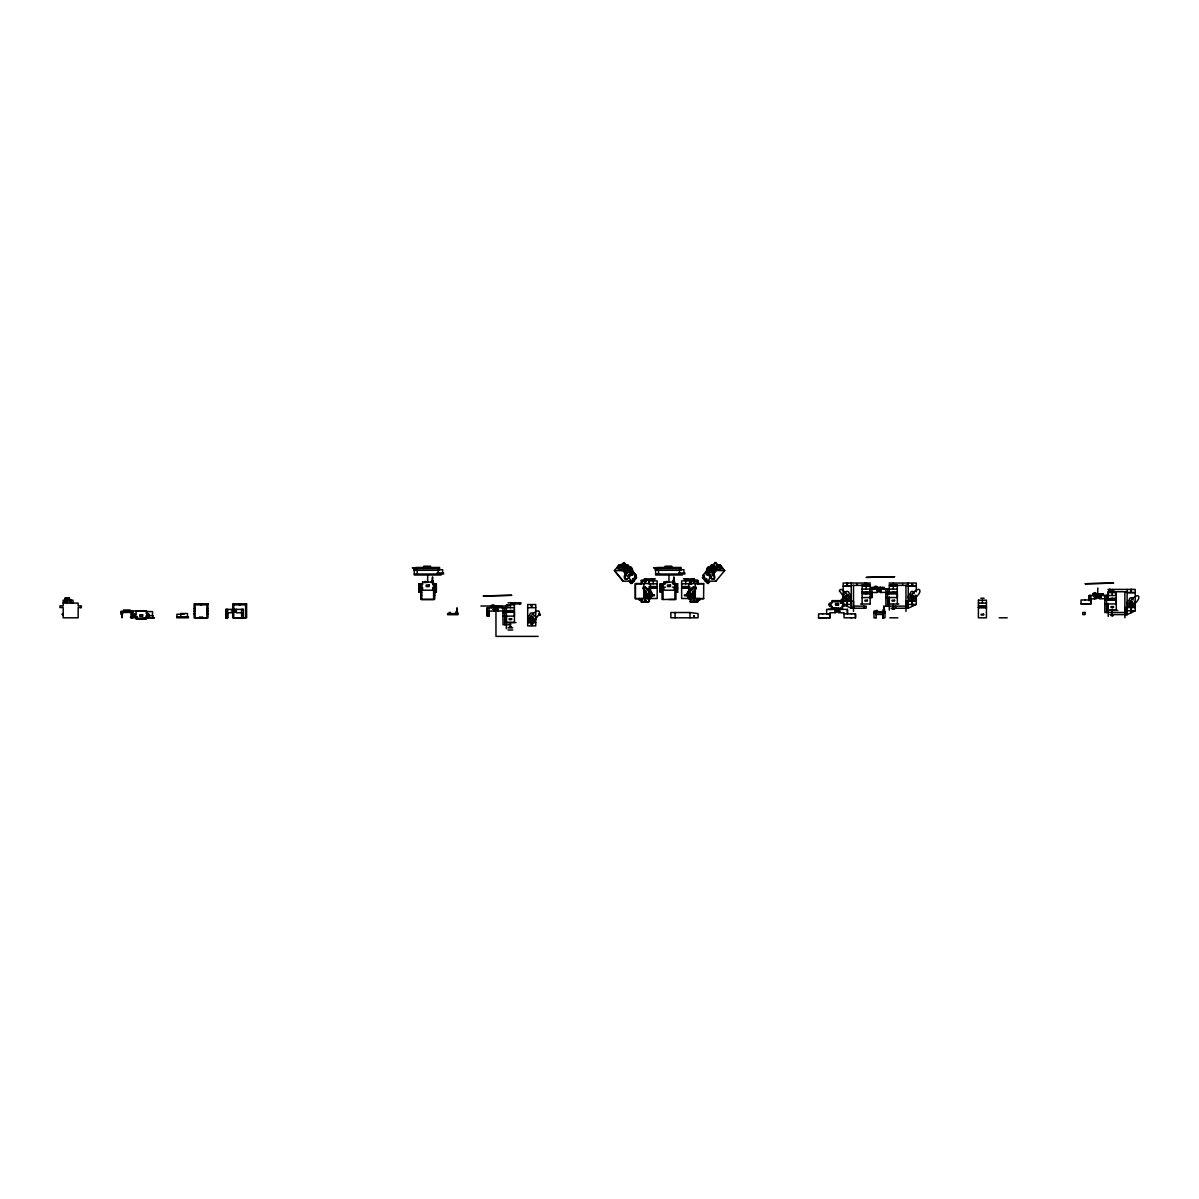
<?xml version="1.0" encoding="UTF-8"?>
<svg xmlns="http://www.w3.org/2000/svg" width="1199" height="1199" viewBox="0 0 1199 1199"><rect width="100%" height="100%" fill="white"/><g stroke="black" fill="none" stroke-linecap="round" stroke-linejoin="round"><path stroke-width="1.5" d="M225.937 614.458L225.937 609.392L243.352 609.392L243.352 617.815M235.993 609.392L235.993 611.07L234.449 611.085M236.353 609.392L236.353 612.764L243.352 612.764M241.658 617.815L241.584 609.392L243.352 609.392M418.961 588.859L418.961 583.793L422.513 583.793M434.697 592.216L434.623 583.793L436.376 583.793L436.376 592.216L434.697 592.216L436.376 592.216M493.224 606.005L491.11 606.005L491.11 607.698L491.11 606.005L492.594 606.005L492.594 607.698L487.259 607.698L487.259 616.121L488.937 616.121L489.027 607.698L487.259 607.698L487.259 616.121L488.952 616.121L488.937 611.07L494.258 611.07L494.363 606.005M494.617 609.392L494.617 606.005M495.772 609.392L495.966 606.005L495.966 636.384L538.186 636.384M497.315 609.392L497.315 606.005M497.585 609.392L497.585 606.005M497.69 611.07L497.69 606.005M504.674 624.694L504.674 607.698L502.906 607.698L502.995 624.694L510.699 624.694M506.368 628.636L506.428 604.791L514.416 604.791L514.416 622.416L506.368 622.416M506.368 616.121L506.368 622.581L515.975 622.581M510.399 626.807L510.399 622.581M510.789 610.471L510.789 612.149L514.416 612.164L514.416 616.121L502.995 616.121L504.674 616.121M675.981 592.216L675.906 583.793L677.675 583.793L677.675 592.216L675.981 592.216L677.675 592.216M831.536 609.392L831.536 606.005M832.181 609.392L832.181 607.698L832.181 609.392L828.329 609.377M833.665 607.698L833.665 609.392L826.636 609.392L826.636 613.858M828.329 617.815L830.008 617.815L830.008 613.858L818.587 613.858L818.587 617.815L830.008 617.815L830.008 612.764L835.328 612.689M835.313 611.07L835.328 607.698L835.433 611.07L840.409 611.07M835.688 607.698L835.688 611.07L838.296 611.085L838.386 607.698M837.037 611.07L837.037 607.698M838.745 607.698L838.745 612.764L844.066 612.764L844.066 617.815L855.486 617.815L855.486 613.858L844.066 613.858M853.508 585.382L853.508 608.223L853.508 606.124L866.158 606.124L866.158 608.223L851.23 608.223L851.23 601.179L851.41 608.223M870.369 583.044L843.182 583.044L843.182 604.431L851.245 608.223L851.23 583.044M853.508 611.445L853.508 601.179L843.182 601.179M855.486 617.815L855.486 613.858M871.868 593.595L862.126 593.595L862.126 591.901L870.174 591.901M865.093 585.382L865.093 583.044M866.158 585.382L866.158 583.044M876.244 611.07L873.981 611.07L873.981 617.815L876.154 617.815M870.189 589.129L871.943 589.129L871.868 597.552L870.189 597.552L870.189 589.129L874.041 589.129L874.041 587.435L875.525 587.435L875.51 589.129L862.126 589.129M877.278 587.435L877.173 590.822L880.621 590.822M877.548 590.822L877.548 587.435M878.702 590.822L879.152 587.435M880.246 590.822L880.246 587.435M880.606 587.435L880.606 592.501L897.347 591.901M880.606 592.501L880.606 587.435M889.298 589.129L885.836 589.129L885.911 606.124L905.964 606.124L905.964 601.179L916.291 601.179M885.911 606.124L887.605 606.124L887.605 589.129L885.836 589.129M889.298 610.066L889.298 597.012M889.298 597.552L889.298 604.011L898.89 604.011M893.315 606.124L893.315 609.287L893.315 604.011M893.72 591.901L893.72 593.58L897.347 593.595L897.347 597.552L885.911 597.552L887.605 597.552M905.964 608.223L905.964 585.382L908.243 585.382L908.243 608.238L890.992 608.223M908.078 608.238L908.078 601.179L908.243 608.238L916.291 604.431L916.291 595.573M1094.447 597.192L1094.447 593.805L1098.164 593.805M1099.543 597.192L1096.096 597.192L1096.111 593.805L1094.357 593.805M1096.201 597.192L1096.201 593.805L1096.111 598.871L1090.79 598.871L1090.79 603.921L1089.112 603.921L1090.79 603.921L1090.88 595.498L1089.112 595.498L1089.112 600.549L1089.112 595.498L1094.447 595.498L1094.447 598.871M1096.471 597.192L1096.471 593.805M1097.819 588.005L1097.625 597.192M1099.168 597.192L1099.168 593.805M1099.528 593.805L1099.528 598.871L1116.269 598.271M1106.527 595.498L1104.759 595.498L1104.834 612.494L1106.527 612.494L1106.527 595.498L1108.221 595.498M1108.221 616.436L1108.221 603.382M1112.237 612.494L1112.237 615.657L1112.237 609.092M1112.642 598.271L1112.642 599.95L1116.269 599.965L1116.269 603.921L1104.834 603.921L1108.221 603.921L1108.221 610.381L1117.813 610.381M1124.887 617.815L1124.887 591.751M1127 607.548L1127.165 614.607L1109.914 614.607M1127.165 589.413L1127 614.607M644.298 580.361L644.298 581.245C648.209 580.856 644.208 584.123 644.942 580.361M710.482 571.578L710.318 569.27A2.323 1.903 -90 0 0 707.65 568.701A2.323 1.903 -90 0 0 707.185 571.938C712.416 584.513 717.931 579.102 710.542 569.81L712.656 569.81C714.319 573.017 705.102 572.373 709.074 572.897M621.112 566.483L620.617 565.748L618.504 568.311L620.393 570.604L614.517 570.604L623.18 581.185L629.055 581.185L630.899 583.433L633.971 580.871L632.967 579.072L634.421 580.301L636.534 577.738L634.691 575.49M618.504 568.311L619.478 568.311C620.288 564.654 626.193 567.891 620.617 565.748M633.462 580.301L632.547 578.892M633.911 579.672L632.952 579.672M647.49 593.88L647.67 595.648L643.024 588.544L643.413 586.791L645.107 586.791L651.327 592.831A2.323 1.903 -90 0 1 651.327 596.128A2.323 1.903 -90 0 1 648.629 596.128L646.516 596.128M646.216 595.648C657.142 592.111 633.672 578.263 648.629 596.128M692.962 595.648L690.834 595.648C699.362 588.124 694.88 581.5 687.836 592.831A2.323 1.903 -90 0 0 687.836 596.128A2.323 1.903 -90 0 0 690.534 596.128L691.029 593.88L689.185 592.156M692.662 591.632A4.032 3.297 -90 0 1 693.622 594.479L693.502 595.528A4.032 3.297 -90 0 1 687.132 595.528L687.027 594.479A4.032 3.297 -90 0 1 688.676 590.987L688.781 590.942M693.636 590.987A4.032 3.297 -90 0 1 695.285 594.479L695.18 595.528A4.032 3.297 -90 0 1 690.339 597.971M706.766 580.256L704.607 580.301L706.091 578.967L705.072 580.871L708.264 583.433L705.072 580.871M705.701 580.301L706.766 578.862M630.089 572.897C633.836 572.777 626.178 572.942 628.861 569.27A2.323 1.903 -90 0 1 631.513 568.701A2.323 1.903 -90 0 1 631.978 571.938C627.886 584.168 619.343 579.746 627.976 569.81L628.036 571.578M711.127 571.578L711.187 569.81C718.351 578.278 713.42 584.932 708.174 572.388M845.28 604.91L844.306 606.169L842.133 606.259L842.133 608.747L831.941 608.747L831.941 606.259C827.984 607.878 827.969 601.508 831.941 603.127L831.956 600.639L842.118 600.639L842.133 603.127M844.77 604.91L842.987 605.51L843.362 603.667M533.735 619.793L532.881 616.616L530.078 616.99A2.323 2.323 0 0 0 530.078 620.273A2.323 2.323 0 0 0 533.36 620.273C544.016 612.659 538.995 605.54 530.558 616.616M914.282 598.316L913.908 595.513L910.626 595.513A2.323 2.323 0 0 0 910.626 598.796A2.323 2.323 0 0 0 913.908 598.796C924.564 591.182 919.543 584.063 911.105 595.139M1133.205 604.686L1132.351 601.508L1129.548 601.883A2.323 2.323 0 0 0 1129.548 605.18A2.323 2.323 0 0 0 1132.83 605.18C1143.486 597.552 1138.465 590.433 1130.028 601.508M627.077 568.821A2.323 1.903 -90 0 0 626.747 569.27L628.636 569.81C628.156 570.994 622.146 580.601 626.912 578.952M645.901 601.748L645.437 599.635L645.122 602.003M694.865 580.361L694.88 581.245C690.879 581.11 695.045 583.943 694.221 580.361M691.029 593.88L691.493 595.648L696.139 588.544L695.975 587L694.716 586.791L689.35 592.231M713.195 574.096A4.032 3.297 -90 0 0 713.885 573.452L714.409 572.612A4.032 3.297 -90 0 0 709.898 567.112L709.089 567.756L711.547 564.909L716.223 570.604L720.659 568.311L718.786 570.604L724.661 570.604L720 564.909L716.927 564.909M629.1 575.01L630.989 572.388M619.179 564.909L614.368 570.604L623.03 581.185M617.335 567.726L618.894 565.988L619.478 566.887L618.264 565.988L619.628 566.887L617.725 568.626L616.99 567.726L618.399 565.988M624.139 562.616L620.932 565.179L624.139 562.616L626.028 564.909L621.352 570.604L619.478 568.311M621.562 569.18L623.885 566.333M621.352 570.604L622.955 570.604L627.617 564.909L629.955 567.756L629.13 567.112M625.009 573.122L626.717 573.077M629.67 567.427L631.303 567.457M633.971 580.871L631.873 583.433L630.03 581.185L631.618 581.185L636.279 575.49L631.004 569.045M631.723 583.433L633.821 580.871M708.159 569.045L702.749 575.49L704.487 575.49L702.509 577.738L704.742 580.301M706.556 571.638L706.406 572.028A1.888 1.544 -90 0 0 706.151 572.418M706.736 571.773L706.526 572.028A1.888 1.544 -90 0 0 706.526 574.696A1.888 1.544 -90 0 0 708.714 574.696L710.393 574.696A1.888 1.544 -90 0 1 708.519 574.995M713.015 564.909L715.024 562.616M708.714 574.696L710.602 574.441M715.863 562.616L718.096 565.179L716.522 567.172L715.968 566.303L717.122 565.179L714.889 562.616L715.998 562.616M718.051 566.483L718.546 565.748L720.659 568.311M702.884 575.49L707.56 581.185L716.223 570.604M721.453 568.626L719.55 566.887L720.284 565.988L722.188 567.726L721.318 568.626M719.55 566.887L720.629 565.988L720.959 568.626M720.029 566.887L720.764 565.988M707.305 583.433L709.149 581.185L707.56 581.185M708.144 583.433L710.108 581.185L715.998 581.185M715.863 581.185L724.661 570.604M645.901 600.864L644.298 600.864L644.148 602.003M707.41 567.756L708.234 567.112A4.032 3.297 -90 0 1 712.746 572.612L712.221 573.452L713.885 573.452M709.223 567.756L709.898 567.112A4.032 3.297 -90 0 1 710.572 566.707M835.583 605.12L838.491 603.547L838.491 605.12L835.583 605.12L835.583 603.547L838.491 603.547M629.265 567.112A4.032 3.297 -90 0 0 624.754 572.612L626.957 573.452L626.433 572.612A4.032 3.297 -90 0 1 630.929 567.112L631.618 567.756A4.032 3.297 -90 0 1 632.472 571.638L632.637 572.028A1.888 1.544 -90 0 1 632.637 574.696A1.888 1.544 -90 0 1 630.449 574.696L630.134 574.486A4.032 3.297 -90 0 1 629.28 574.636M694.835 582.414L693.906 580.361M689.845 592.156L688.241 592.471L690.789 592.471M1108.026 589.413L1135.213 589.413L1135.213 610.801L1127.15 614.607L1124.887 614.607M847.213 584.063L847.213 584.902L847.213 583.044M621.682 567.172L622.236 566.303L621.082 565.179M717.631 567.157L717.332 565.808L719.685 568.311M644.477 599.635L645.257 601.748M847.213 596.577L847.213 597.162M847.213 603.397L847.213 602.557L847.213 606.319M912.259 603.412L912.259 602.557L912.259 606.319M1131.197 590.433L1131.197 591.272L1131.197 589.413M1131.197 609.781L1131.197 608.927L1131.197 612.704M875.03 587.435L874.041 587.435L874.041 589.129M1093.953 593.805L1092.963 593.805L1092.963 595.498L1092.963 593.805L1094.447 593.805L1092.963 593.805L1103.35 593.805L1103.35 595.498M80.453 607.563L81.337 607.548L81.337 605.87L78.145 605.87L78.145 603.097L63.187 603.097M1084.78 599.95L1084.87 599.95M1084.78 603.921L1085.38 603.921M851.05 617.815L851.26 617.815M420.669 587.18L422.048 586.491L421.359 585.127L419.935 586.086L420.654 592.216L418.961 592.216L418.961 587.165L420.729 587.165M844.83 586.221L851.23 586.206L843.182 586.221M662.013 587.165L660.244 587.165L660.244 592.216L661.938 592.216L661.593 585.337L663.377 585.936L661.968 587.18L665.505 587.165M874.041 587.435L875.51 587.435M862.126 593.595L865.753 593.58L865.753 591.901M897.347 593.595L885.911 593.595L892.925 593.58L892.925 591.901M227.615 612.764L227.615 617.815L225.937 617.815L225.937 609.392L227.69 609.392L227.615 617.815L225.937 617.815L225.937 612.764L232.936 612.764M506.368 612.164L509.995 612.149L509.995 610.471M619.029 564.909L623.585 564.909M624.919 564.909L627.617 564.909M711.427 564.909L714.109 564.909M716.987 565.179L718.096 565.179M716.612 565.808L718.546 565.748M621.127 566.363L622.101 566.363M717.077 566.363L718.036 566.363M707.725 567.457L709.358 567.427M417.177 567.756L412.291 567.756L417.177 568.221M616.841 567.726L618.204 568.626M625.279 567.756L626.957 567.756M658.461 567.756L653.575 567.756L658.461 568.221M712.221 567.756L713.885 567.756M415.858 568.626L439.478 568.626M657.157 568.626L680.762 568.626M626.747 569.27L628.861 569.27M710.318 569.27L712.656 569.81M439.299 569.705L442.641 569.705L442.641 572.987M680.597 569.705L683.925 569.705L683.925 572.987M417.177 569.96L413.79 569.96L413.79 568.221M658.461 569.96L655.089 569.96L655.089 568.221M626.403 570.394L628.516 570.394M710.647 570.394L712.761 570.394M628.546 571.009L626.433 571.009L628.696 571.578M710.632 571.009L712.746 571.009M626.837 572.103L628.965 572.103M436.991 572.987L443.555 572.987L443.555 574.006L414.299 574.006M629.595 572.912L630.749 572.897M678.919 572.987L684.854 572.987L684.854 574.006L655.598 574.006M708.414 572.897L709.568 572.912M712.446 573.077L714.154 573.122M628.576 574.441L630.239 574.441M630.449 574.696L628.786 574.696A1.888 1.544 -90 0 0 630.644 574.995M630.959 574.696L632.637 574.696M635.425 577.738L636.534 577.738M702.509 577.738L703.603 577.738M644.253 578.907L655.463 578.907M683.355 578.907L694.566 578.907M705.252 579.672L706.211 579.672M644.253 580.046L653.95 580.046L653.95 578.907M694.566 580.046L684.884 580.046L684.884 578.907M641.18 580.616L645.122 580.616M690.159 580.616L691.119 580.616L691.119 583.793M693.771 580.616L697.713 580.616L697.713 583.793M889.103 583.044L916.291 583.044L916.291 591.841M631.873 583.433L628.92 581.185M642.035 583.553L635.44 583.553L635.44 598.511L657.172 598.511L657.172 580.886L649.124 580.886L649.124 583.793L657.172 583.793M697.129 583.553L703.738 583.553L703.603 598.751L699.197 598.751L699.227 600.025M432.824 583.793L436.376 583.793M641.9 583.793L635.29 583.793L635.29 598.751L640.251 598.751M665.58 583.793L660.244 583.793L660.244 588.859L661.893 588.859M672.414 583.793L677.675 583.793M681.646 583.793L691.853 583.793M696.994 583.793L703.603 583.793M864.989 584.243L868.78 584.258M862.126 584.677L870.174 584.677M889.298 584.677L897.347 584.677M851.23 585.382L870.369 585.382M889.103 585.382L908.243 585.382L908.243 583.044M870.174 586.206L862.126 586.206L862.126 603.846M874.955 586.341L876.859 586.341M916.291 586.221L908.243 586.221L914.642 586.221M657.172 586.566L649.124 586.566L649.124 588.259L652.751 588.244L652.751 586.566M681.646 586.566L689.695 586.566L689.695 588.259L686.068 588.259L686.068 586.566M672.414 587.165L677.675 587.165M870.624 587.435L884.427 587.435L884.427 589.129M650.727 588.259L657.172 588.259L653.545 588.244L653.545 586.566M688.091 588.259L681.646 588.259L685.273 588.259L685.273 586.566M647.175 588.694L648.839 588.694A1.888 1.544 -90 0 1 650.398 590.582L648.719 590.582M688.781 590.582A1.888 1.544 -90 0 1 690.324 588.694L691.988 588.694M434.742 588.859L436.376 588.859M676.026 588.859L677.675 588.859M897.347 589.129L882.269 589.129L882.269 587.435M433.618 590.178L434.637 590.178M648.719 590.942L650.502 590.987A4.032 3.297 -90 0 1 652.151 594.479L652.031 595.528A4.032 3.297 -90 0 1 645.662 595.528L645.542 594.479A4.032 3.297 -90 0 1 646.516 591.632M1108.221 591.047L1114.261 591.047M877.638 591.826L880.156 591.826M1108.026 591.751L1127.165 591.751M420.654 592.216L418.961 592.216L418.961 583.793M648.839 592.231L650.937 592.471L648.374 592.471M688.691 592.231L690.339 592.231M1108.221 610.216L1116.269 610.216L1116.269 592.591L1108.221 592.591L1108.221 599.965L1111.893 599.965L1111.848 598.271M1135.213 592.591L1127.165 592.591L1133.58 592.591M420.759 592.816L421.763 592.816M433.618 592.816L434.637 592.816M1093.878 592.711L1095.781 592.711M865.483 593.58L866.817 593.58M646.021 593.88L648.134 593.88M1097.819 593.805L1103.35 593.805M648.824 597.971A4.032 3.297 -90 0 1 643.983 595.528L643.878 594.479L645.542 594.479M645.961 594.479L648.074 594.479M691.089 594.479L693.217 594.479M693.622 594.479L695.285 594.479M643.878 594.959L645.602 594.959M646.021 595.079L648.134 595.079M691.029 595.079L693.142 595.079M693.577 594.959L695.285 594.959M420.759 595.453L421.763 595.453M433.618 595.453L434.637 595.453M690.534 596.128L692.647 596.128M862.126 597.552L871.868 597.552L871.868 592.501L877.188 592.501L877.173 587.435M980.797 598.211L984.034 598.211M1096.56 598.196L1099.078 598.196M703.738 598.511L681.646 598.511L681.646 580.886L689.695 580.886L689.635 583.793M650.338 598.751L648.734 598.751L648.734 602.003L641.18 602.003L641.33 598.511M688.556 598.751L691.853 598.751M68.493 599.35L69.467 599.35M639.322 599.77L641.81 599.77M1090.79 599.965L1081.048 599.965L1081.048 603.921L1089.981 603.921M1116.269 599.965L1104.849 599.965L1106.527 599.965M978.384 600.189L986.447 600.189L986.447 617.815L978.384 617.815L978.459 600.189M694.086 602.003C695.435 598.436 690.684 600.549 694.88 600.864L694.88 601.748M641.315 601.748L648.884 601.748L648.884 598.511M690.294 601.748L697.848 601.748L697.848 598.511M508.061 602.812L520.98 602.812M840.544 603.172L843.931 603.127M978.384 603.097L986.447 603.097M520.98 603.951L510.999 603.951L510.999 602.812M860.582 604.011L870.174 604.011M1081.048 603.921L1090.79 603.921M843.182 604.431L846.809 604.431L847.213 602.288L847.603 604.431L851.41 604.431M916.291 604.431L912.664 604.431L912.259 602.288L911.869 604.431L908.078 604.431M493.928 604.91L492.025 604.91M195.107 604.851L206.962 604.851M233.745 604.851L245.6 604.851M480.859 606.005L508.631 606.005M978.384 605.87L986.447 605.87M81.337 607.563L78.145 607.563L78.145 617.815L63.187 617.815L63.187 607.563L59.95 607.563L59.95 605.87L63.187 605.87L63.187 600.189L73.004 600.189L73.004 603.097M1135.213 607.548L1124.887 607.548L1124.887 612.494L1106.527 612.494M514.416 607.698L499.339 607.698L499.339 606.005M527.695 607.698L535.743 607.698M831.536 607.698L833.02 607.698M194.103 608.522L195.107 608.522M206.962 608.522L207.982 608.522M892.161 609.287L894.484 609.287M492.594 609.392L497.69 609.392M847.438 609.392L847.438 613.858L847.438 609.392L840.409 609.392L840.409 607.698M494.707 610.396L497.225 610.396M514.416 610.471L497.675 611.07M1135.213 610.801L1131.586 610.801L1131.197 608.657L1130.792 610.801L1127 610.801M146.653 610.92L131.725 610.92L131.695 617.815M231.272 611.07L236.368 611.07M194.103 611.16L195.107 611.16M206.962 611.16L207.982 611.16M234.449 612.089L235.993 612.089M233.295 612.089L234.839 612.089M502.995 612.164L514.416 612.164M835.778 612.089L838.296 612.089M120.934 612.434L132.759 612.434M689.995 612.524L670.855 612.524L670.855 617.8L698.058 617.815L698.058 613.573L689.995 612.524L689.995 617.8M503.04 612.764L504.674 612.764M873.981 612.749L884.997 612.749M194.103 613.798L195.107 613.798M206.962 613.798L207.982 613.798M63.187 614.203L61.928 614.203L63.187 615.042M184.061 614.248L176.897 614.248L176.897 617.815L188.378 617.815L188.378 616.796L176.897 616.796M540.374 614.128L539.1 614.128L539.1 615.267L540.374 615.267M241.703 614.458L243.352 614.458M828.329 614.458L829.978 614.458M875.72 614.443L882.899 614.443L882.899 617.815L882.899 612.749M136.491 614.967L131.066 614.967L131.066 616.721M1111.083 615.657L1113.406 615.657M137.465 616.721L130.511 616.721L130.511 617.815L137.465 617.815M225.937 617.815L227.615 617.815M145.783 617.815L154.536 617.815L146.263 617.35L146.263 615.627L153.022 615.627L153.022 617.35M818.587 617.815L826.636 617.815M882.824 617.815L884.982 617.815L884.997 611.655L874.611 611.655L874.611 612.749M889.793 617.815L897.841 617.815M999.187 617.815L1007.235 617.815M527.695 622.656L535.743 622.656M530.498 623.93L532.941 623.93L532.941 622.656M509.23 626.807L511.553 626.807M508.061 627.901L512.722 627.901M508.061 630.015L512.722 630.015M436.376 587.165L433.873 587.12L433.394 585.667L434.578 585.082L435.447 586.086L434.637 599.47L420.759 599.47L420.729 583.793M668.982 599.455L674.902 599.47L674.902 587.225M822.394 613.843L822.829 613.843M851.26 613.843L851.68 613.843M644.477 582.474L645.257 580.361M649.318 592.156L650.472 592.231M134.318 616.796L133.074 614.607L136.116 613.648L136.116 611.175L146.308 611.175L146.308 613.648C150.265 612.045 150.28 618.399 146.308 616.796L146.293 619.269L136.131 619.269L136.116 616.796M1133.205 600.04L1133.07 599.635A1.888 1.888 0 0 0 1131.197 597.746A1.888 1.888 0 0 0 1129.308 599.635L1129.173 600.04A4.032 4.032 0 0 0 1127.165 603.532L1127.3 604.566A4.032 4.032 0 0 0 1135.078 604.566L1135.213 603.532A4.032 4.032 0 0 0 1134.674 601.508M914.148 593.625L914.148 593.265A1.888 1.888 0 0 0 912.259 591.377A1.888 1.888 0 0 0 910.386 593.265L910.386 593.625A4.032 4.032 0 0 0 908.243 597.162L908.377 598.196A4.032 4.032 0 0 0 916.156 598.196L916.291 597.162A4.032 4.032 0 0 0 915.751 595.139M848.367 595.139L845.19 595.993L845.565 598.796A2.323 2.323 0 0 0 848.847 598.796A2.323 2.323 0 0 0 848.847 595.513C846.839 595.244 840.754 585.726 839.39 590.912M708.924 574.441L709.029 574.486A4.032 3.297 -90 0 0 710.737 574.486M694.835 599.71L693.906 601.748M835.583 603.547L838.491 605.12M693.187 600.789L693.127 602.003M633.012 580.871L632.487 580.241L634.421 580.301L633.776 579.672M719.865 564.909L724.526 570.604M715.278 566.333L717.616 569.18M713.15 564.909L717.811 570.604M627.482 564.909L629.805 567.756M630.869 569.045L636.144 575.49L634.541 575.49L636.384 577.738M624.005 562.616L625.878 564.909M622.955 570.604L631.618 581.185M845.19 598.316L839.39 590.912M1109.929 589.413L1109.929 590.627M851.23 602.947L851.245 608.223M1131.586 589.413L1131.197 591.542L1130.792 589.413M1131.197 601.913L1131.197 603.532M1124.887 610.801L1124.887 612.494M1116.209 592.591L1116.209 595.498L1101.192 595.498L1101.192 597.192L1101.192 593.805M1112.252 589.413L1112.237 595.498M1108.281 592.591L1108.281 595.498M982.82 605.87L982.82 607.563L986.447 607.563L978.384 607.563L982.026 607.563L982.026 605.87M982.416 600.189L982.416 603.097M905.964 604.431L905.964 611.445M902.622 584.243L902.622 585.382M897.347 603.846L897.287 586.206L889.298 586.206L889.298 593.595M895.653 606.124L895.563 608.223M893.315 583.044L893.315 589.129M884.637 611.655L884.637 609.901L883.004 609.901L883.004 611.655M884.038 609.901L884.038 605.855L883.603 609.901M877.458 611.655L877.458 610.486L876.244 610.486L876.244 611.655M876.064 612.749L876.064 617.815M870.114 586.206L870.174 593.595L866.547 593.58L866.547 591.901M870.174 597.012L870.174 603.846M866.158 586.206L866.158 589.129M865.558 584.243L865.558 585.382M863.82 606.124L863.835 608.223M856.85 584.243L856.85 585.382M847.603 583.044L847.213 585.172L846.809 583.044M842.552 604.91L842.537 609.392M841.773 601.703L832.166 601.703M841.593 603.172L841.593 599.125L841.143 603.172M835.328 607.698L835.328 612.764M699.841 598.511L699.841 599.77L697.353 599.77L697.353 598.511M699.721 598.751L699.721 600.025L697.218 600.025L697.218 598.751M699.362 598.511L699.362 599.77M697.848 583.553L697.848 580.361L690.294 580.361L690.159 583.793M697.713 598.751L697.713 602.003L690.159 602.003L690.294 598.511M696.889 580.361L696.889 583.553L688.691 583.553L688.691 592.651M696.889 598.511L696.889 601.748M695.285 583.553L695.285 598.511M694.746 601.119L694.746 602.003M694.026 578.907L694.026 580.046M693.771 601.119L693.771 602.003M693.262 580.361L693.262 581.245M692.557 578.907L692.557 580.046M691.119 598.751L691.119 602.003M687.971 578.907L687.986 580.046M687.776 578.907L687.776 580.046M687.462 578.907L687.582 580.046M687.177 578.907L687.177 580.046M686.652 578.907L686.652 580.046M686.083 578.907L686.083 580.046M685.678 580.886L685.678 583.793M685.468 578.907L685.468 580.046M682.321 574.006L682.321 575.025L655.598 575.025L655.598 569.96M679.413 570.289L679.413 574.006M675.921 587.225L675.921 599.47L662.043 599.47L662.013 583.793L660.244 583.793L660.244 592.216M675.082 612.524L675.082 617.8M674.812 582.699L674.812 583.793M673.853 580.945L673.853 576.899L673.418 580.945M671.785 567.472L671.785 566.198L665.16 566.198L665.16 567.472M668.967 575.7L668.967 582.474M667.273 582.699L667.273 581.53L666.074 581.53L666.074 582.699M664.426 582.699L664.426 583.793M663.062 587.225L663.062 599.47M658.506 570.289L658.506 574.006M653.35 578.907L653.35 580.046M653.155 580.886L653.155 583.793M652.751 578.907L652.751 580.046M652.166 578.907L652.166 580.046M651.657 578.907L651.657 580.046M651.372 578.907L651.372 580.046M651.237 578.907L651.237 580.046M650.967 578.907L651.042 580.046M650.832 578.907L650.862 580.046M650.472 592.651L650.472 583.553L642.289 583.553L642.289 580.361M648.884 583.553L648.884 580.361L641.315 580.361L641.18 583.793M646.261 578.907L646.261 580.046M645.901 580.361L645.901 581.245M645.632 590.582L645.527 590.987A4.032 3.297 -90 0 0 643.878 594.479M645.766 601.119L645.766 602.003M644.792 578.907L644.792 580.046M644.807 601.119L644.807 602.003M643.878 583.553L643.878 598.511M642.289 598.511L642.289 601.748M641.81 598.511L641.675 600.025L639.187 600.025L639.322 598.511M639.801 598.511L639.667 600.025M531.727 617.005L531.727 618.624M519.692 602.812L519.692 603.951M513.921 602.812L513.921 604.791M512.647 602.812L512.647 603.951M512.408 602.812L512.408 603.951M512.033 602.812L512.033 603.951M511.553 602.812L511.553 603.951M510.399 604.791L510.399 607.698M501.512 606.005L501.512 607.698M494.258 606.005L494.258 611.07M457.613 613.603L457.613 611.85L455.98 611.85L455.98 613.603M457.014 611.85L457.014 607.803L456.579 611.85M450.434 613.603L450.434 612.434L449.235 612.434L449.235 613.603M441.037 574.006L441.037 575.025L414.299 575.025L414.299 569.96M438.13 570.289L438.13 574.006M433.618 586.491L433.618 599.47L421.763 599.47L421.763 587.225M433.528 582.699L433.528 583.793M432.569 580.945L432.569 576.899L432.135 580.945M430.501 567.472L430.501 566.198L423.876 566.198L423.876 567.472M427.668 575.7L427.668 582.474M425.99 582.699L425.99 581.53L424.776 581.53L424.776 582.699M417.222 570.289L417.222 574.006M245.6 603.831L245.6 617.815L233.745 617.815L233.745 603.831M240.175 603.831L240.175 604.851M239.156 603.831L239.156 604.851M234.644 609.392L234.644 612.089M233.295 609.392L233.295 611.07M233.026 609.392L233.026 611.07M206.962 603.831L206.962 617.815L195.107 617.815L195.107 603.831M201.552 603.831L201.552 604.851M200.533 603.831L200.533 604.851M187.464 616.796L187.464 613.513L180.779 613.513L180.779 616.796M152.513 615.627L152.513 611.565L146.773 611.565L146.773 614.263M147.882 616.721L147.882 617.815M132.13 614.098L132.13 617.815M131.081 612.434L131.081 614.098L132.759 614.098L132.759 611.28L120.934 611.28L120.934 614.098L122.613 614.098L122.613 612.434M130.151 611.28L130.151 610.006L123.527 610.006L123.527 611.28M121.998 614.098L121.998 617.815L121.549 614.098M71.116 600.189L71.116 603.097M70.756 600.189L70.756 603.097M69.467 601.898L69.467 598.211L64.896 598.211L64.971 601.898M69.227 598.211L69.227 601.898M68.868 598.211L68.868 599.35M68.493 598.211L68.388 599.35M67.818 598.211L67.818 599.35M67.219 598.211L67.219 599.35M67.219 600.189L67.219 603.097M66.619 598.211L66.619 599.35M66.739 600.189L66.739 603.097M66.05 598.211L65.945 599.35M65.57 598.211L65.57 599.35M65.211 598.211L65.211 601.898M843.721 595.139A4.032 4.032 0 0 0 843.182 597.162L843.317 598.196A4.032 4.032 0 0 0 851.095 598.196L851.23 597.162A4.032 4.032 0 0 0 849.222 593.67L849.102 593.265A1.888 1.888 0 0 0 847.213 591.377A1.888 1.888 0 0 0 845.325 593.265L845.19 593.67A4.032 4.032 0 0 0 844.366 594.314M534.574 615.791A4.032 4.032 0 0 0 533.735 615.147L533.615 614.742A1.888 1.888 0 0 0 531.727 612.854A1.888 1.888 0 0 0 529.838 614.742L529.703 615.147A4.032 4.032 0 0 0 527.695 618.624L527.83 619.673A4.032 4.032 0 0 0 535.608 619.673L535.743 618.624A4.032 4.032 0 0 0 535.204 616.616M433.648 591.062A6.16 6.16 0 0 1 433.648 594.254M706.691 571.638A4.032 3.297 -90 0 1 707.545 567.756M710.542 569.195A1.619 1.334 -90 0 1 711.172 570.184M711.202 568.311A2.323 1.903 -90 0 1 711.666 568.491M712.086 568.821A2.323 1.903 -90 0 1 712.431 569.27M632.502 572.028A1.888 1.544 -90 0 1 632.742 572.418M627.497 568.491A2.323 1.903 -90 0 1 627.976 568.311M631.363 573.841A1.888 1.544 -90 0 1 631.214 574.306M625.968 574.096A4.032 3.297 -90 0 1 625.279 573.452M628.006 570.184A1.619 1.334 -90 0 1 628.935 569.03M690.324 588.694A1.888 1.544 -90 0 1 691.868 590.582M690.894 589.249A1.888 1.544 -90 0 1 693.082 589.249M691.598 594.06A1.619 1.334 -90 0 1 691.268 595.633M692.258 596.488A2.323 1.903 -90 0 1 691.298 596.802M691.044 598.616A4.032 3.297 -90 0 1 687.851 597.582M690.999 598.616A4.032 3.297 -90 0 1 689.53 597.582M647.295 590.582A1.888 1.544 -90 0 1 648.839 588.694M646.081 589.249A1.888 1.544 -90 0 1 648.269 589.249M648.179 595.888A1.619 1.334 -90 0 1 647.565 594.06M647.865 596.802A2.323 1.903 -90 0 1 646.905 596.488M651.042 597.582A4.032 3.297 -90 0 1 647.85 598.616A4.032 3.297 -90 0 0 649.363 597.582M206.992 609.422A6.16 6.16 0 0 1 206.992 612.599M202.631 616.96A6.16 6.16 0 0 1 199.439 616.96M422.618 582.1L422.603 584.587C418.631 582.969 418.646 589.338 422.603 587.72L422.603 590.193L432.779 590.193L432.779 587.72C436.736 589.338 436.751 582.969 432.779 584.587L432.764 582.1L422.618 582.1M663.901 582.1L663.886 584.587C659.915 582.969 659.93 589.338 663.886 587.72L663.886 590.193L674.078 590.193L674.078 587.72C678.034 589.338 678.049 582.969 674.078 584.587L674.063 582.1L663.901 582.1M1109.645 589.413L1109.63 590.627L1109.704 589.413M133.479 614.997C135.052 619.059 136.521 611.88 133.479 614.997M674.587 585.936C676.161 589.998 677.63 582.819 674.587 585.936M629.955 570.454L630.839 570.889L629.955 570.454M649.513 594.329L650.398 594.764L649.573 594.194M688.736 594.329L689.605 594.764L688.736 594.329M708.294 570.454L709.164 570.889L708.294 570.454M531.052 605.78L531.906 606.634L532.116 604.521L535.743 604.521L535.743 625.893L532.116 625.893L531.727 623.765L531.322 625.893L527.695 625.893L527.695 604.521L531.322 604.521L531.052 605.78M531.157 618.474L532.281 618.789L531.157 618.474M693.622 615.971L694.431 616.181L693.622 615.971M911.854 584.378L912.679 584.602L911.854 584.378M911.705 597.012L912.829 597.312L911.705 597.012M1130.627 603.382L1131.751 603.682L1130.627 603.382M146.863 614.877C147.927 619.089 150.25 612.149 146.863 614.877M829.333 604.356C830.412 608.567 832.735 601.628 829.333 604.356M439.478 567.472L415.858 567.472L415.858 570.289L439.478 570.289L439.478 567.472M680.762 567.472L657.157 567.472L657.157 570.289L680.762 570.289L680.762 567.472M894.559 576.719L866.337 577.393L894.559 576.719M433.169 580.945L431.535 580.945L431.535 582.699L433.169 582.699L433.169 580.945M674.452 580.945L672.819 580.945L672.819 582.699L674.452 582.699L674.452 580.945M1113.481 583.089L1085.26 583.763L1113.481 583.089M429.152 584.992L426.23 584.992L426.23 586.581L429.152 586.581L429.152 584.992M670.436 584.992L667.528 584.992L667.528 586.581L670.436 586.581L670.436 584.992M654.369 594.899L651.926 594.899L651.926 595.738L654.369 595.738L654.369 594.899M686.892 594.899L684.449 594.899L684.449 595.738L686.892 595.738L686.892 594.899M511.628 595.289L483.407 595.978L511.628 595.289M867.372 600.219L864.929 600.219L864.929 601.074L867.372 601.074L867.372 600.219M894.544 600.234L892.101 600.234L892.101 601.074L894.544 601.074L894.544 600.234M207.982 603.831L194.103 603.831L194.103 617.815L207.982 617.815L207.982 603.831M246.604 603.831L232.726 603.831L232.726 617.815L246.604 617.815L246.604 603.831M1113.466 606.604L1111.023 606.604L1111.023 607.443L1113.466 607.443L1113.466 606.604M1085.08 612.494L1082.757 612.494L1082.757 614.592L1085.08 614.592L1085.08 612.494M457.973 613.603L447.587 613.603L447.587 614.697L457.973 614.697L457.973 613.603M983.645 614.203L981.187 614.203L981.187 615.042L983.645 615.042L983.645 614.203M142.666 614.787L139.758 614.787L139.758 616.376L142.666 616.376L142.666 614.787M146.083 618.204L136.476 618.639L146.083 618.204M511.613 618.804L509.17 618.804L509.17 619.643L511.613 619.643L511.613 618.804M1130.387 604.925A1.619 1.619 0 0 0 1132.815 603.532A1.619 1.619 0 0 0 1130.387 602.123A1.619 1.619 0 0 0 1130.387 604.925M846.404 598.556A1.619 1.619 0 0 0 848.832 597.162A1.619 1.619 0 0 0 846.404 595.753A1.619 1.619 0 0 0 846.404 598.556M911.45 598.556A1.619 1.619 0 0 0 913.893 597.162A1.619 1.619 0 0 0 911.45 595.753A1.619 1.619 0 0 0 911.45 598.556M530.917 620.033A1.619 1.619 0 0 0 533.345 618.624A1.619 1.619 0 0 0 530.917 617.23A1.619 1.619 0 0 0 530.917 620.033M709.763 571.638A1.619 1.334 -90 0 0 708.984 569A1.619 1.334 -90 0 0 707.5 571.159A1.619 1.334 -90 0 0 709.763 571.638M631.573 571.413A1.619 1.334 -90 0 0 630.419 568.985A1.619 1.334 -90 0 0 629.265 571.413A1.619 1.334 -90 0 0 631.573 571.413M690.129 595.633A1.619 1.334 -90 0 0 689.53 592.92A1.619 1.334 -90 0 0 687.911 594.899A1.619 1.334 -90 0 0 690.129 595.633M651.132 595.289A1.619 1.334 -90 0 0 649.978 592.861A1.619 1.334 -90 0 0 648.824 595.289A1.619 1.334 -90 0 0 651.132 595.289"/></g></svg>
